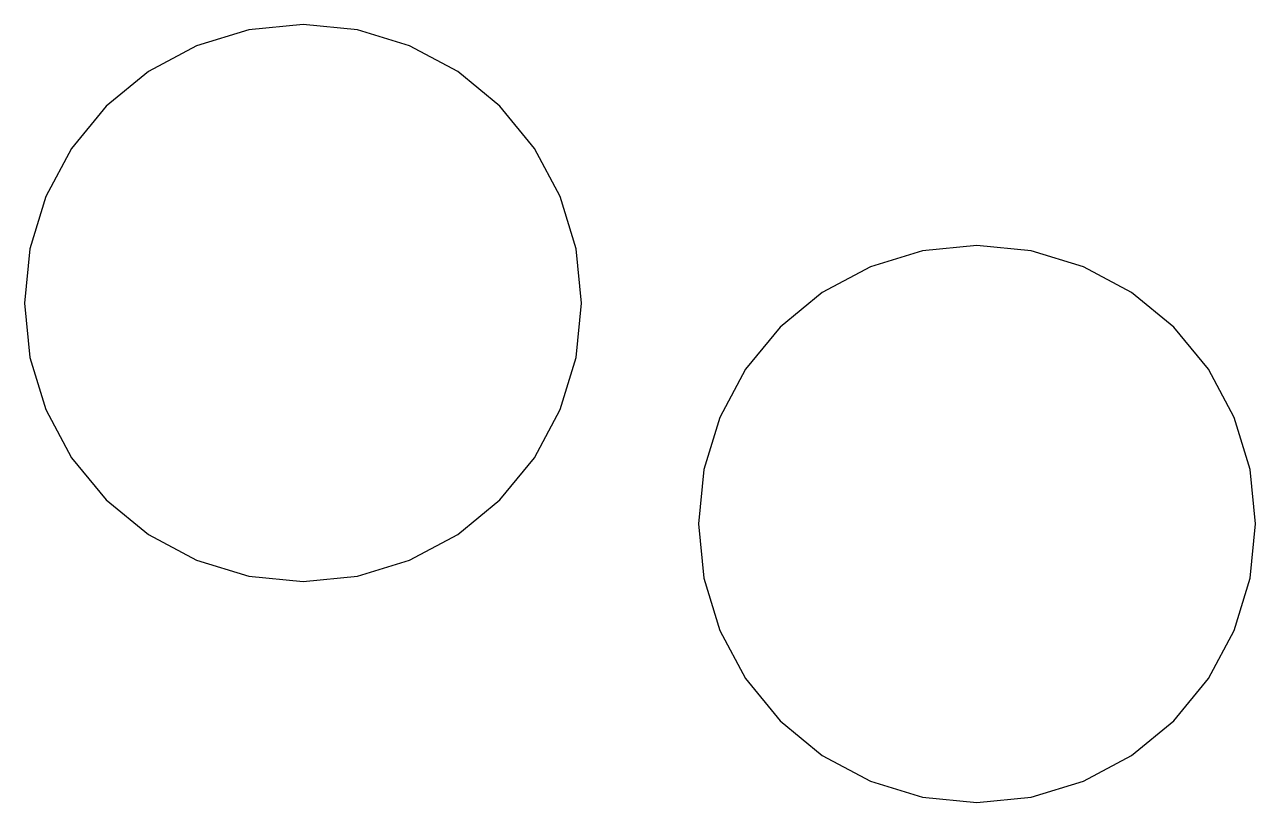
# Model space of a CAD drawing. Header units: metres. Extents: x -3.5 to 12, y -6.3 to 3.5.
import ezdxf

# ---------------------------------------------------------------- set-up
doc = ezdxf.new("R2010")
doc.units = ezdxf.units.M

msp = doc.modelspace()

# ---------------------------------------------------------------- linework, layer by layer
for p, q in [((-0.682816, 3.43274), (-1.33939, 3.23357)), ((0, 3.5), (-0.682816, 3.43274)), ((0.682816, 3.43274), (0, 3.5)), ((1.33939, 3.23357), (0.682816, 3.43274)), ((-1.33939, 3.23357), (-1.94449, 2.91014)), ((1.94449, 2.91014), (1.33939, 3.23357)), ((-1.94449, 2.91014), (-2.47487, 2.47487)), ((2.47487, 2.47487), (1.94449, 2.91014)), ((-2.47487, 2.47487), (-2.91014, 1.94449)), ((2.91014, 1.94449), (2.47487, 2.47487)), ((-2.91014, 1.94449), (-3.23357, 1.33939)), ((3.23357, 1.33939), (2.91014, 1.94449)), ((-3.23357, 1.33939), (-3.43274, 0.682816)), ((3.43274, 0.682816), (3.23357, 1.33939)), ((-3.43274, 0.682816), (-3.5, 0)), ((3.5, 0), (3.43274, 0.682816)), ((7.78841, 0.655685), (7.13182, 0.456512)), ((8.47122, 0.722946), (7.78841, 0.655685)), ((9.15404, 0.655685), (8.47122, 0.722946)), ((9.81061, 0.456512), (9.15404, 0.655685)), ((7.13182, 0.456512), (6.52672, 0.133087)), ((10.4157, 0.133087), (9.81061, 0.456512)), ((-3.5, 0), (-3.43274, -0.682816)), ((3.43274, -0.682816), (3.5, 0)), ((6.52672, 0.133087), (5.99634, -0.30217)), ((10.9461, -0.30217), (10.4157, 0.133087)), ((5.99634, -0.30217), (5.56107, -0.83255)), ((11.3814, -0.83255), (10.9461, -0.30217)), ((-3.43274, -0.682816), (-3.23357, -1.33939)), ((3.23357, -1.33939), (3.43274, -0.682816)), ((5.56107, -0.83255), (5.23764, -1.43765)), ((11.7048, -1.43765), (11.3814, -0.83255)), ((-3.23357, -1.33939), (-2.91014, -1.94449)), ((2.91014, -1.94449), (3.23357, -1.33939)), ((5.23764, -1.43765), (5.03847, -2.09422)), ((11.904, -2.09422), (11.7048, -1.43765)), ((-2.91014, -1.94449), (-2.47487, -2.47487)), ((2.47487, -2.47487), (2.91014, -1.94449)), ((5.03847, -2.09422), (4.97122, -2.77704)), ((11.9712, -2.77704), (11.904, -2.09422)), ((-2.47487, -2.47487), (-1.94449, -2.91014)), ((1.94449, -2.91014), (2.47487, -2.47487)), ((4.97122, -2.77704), (5.03847, -3.45985)), ((11.904, -3.45985), (11.9712, -2.77704)), ((-1.94449, -2.91014), (-1.33939, -3.23357)), ((1.33939, -3.23357), (1.94449, -2.91014)), ((-1.33939, -3.23357), (-0.682816, -3.43274)), ((0.682816, -3.43274), (1.33939, -3.23357)), ((-0.682816, -3.43274), (0, -3.5)), ((0, -3.5), (0.682816, -3.43274)), ((5.03847, -3.45985), (5.23764, -4.11644)), ((11.7048, -4.11644), (11.904, -3.45985)), ((5.23764, -4.11644), (5.56107, -4.72154)), ((11.3814, -4.72154), (11.7048, -4.11644)), ((5.56107, -4.72154), (5.99634, -5.25192)), ((10.9461, -5.25192), (11.3814, -4.72154)), ((5.99634, -5.25192), (6.52672, -5.68718)), ((10.4157, -5.68718), (10.9461, -5.25192)), ((6.52672, -5.68718), (7.13182, -6.01062)), ((9.81061, -6.01062), (10.4157, -5.68718)), ((7.13182, -6.01062), (7.78841, -6.20979)), ((9.15404, -6.20979), (9.81061, -6.01062)), ((7.78841, -6.20979), (8.47122, -6.27704)), ((8.47122, -6.27704), (9.15404, -6.20979))]:
    msp.add_line(p, q)

doc.saveas('drawing.dxf')
